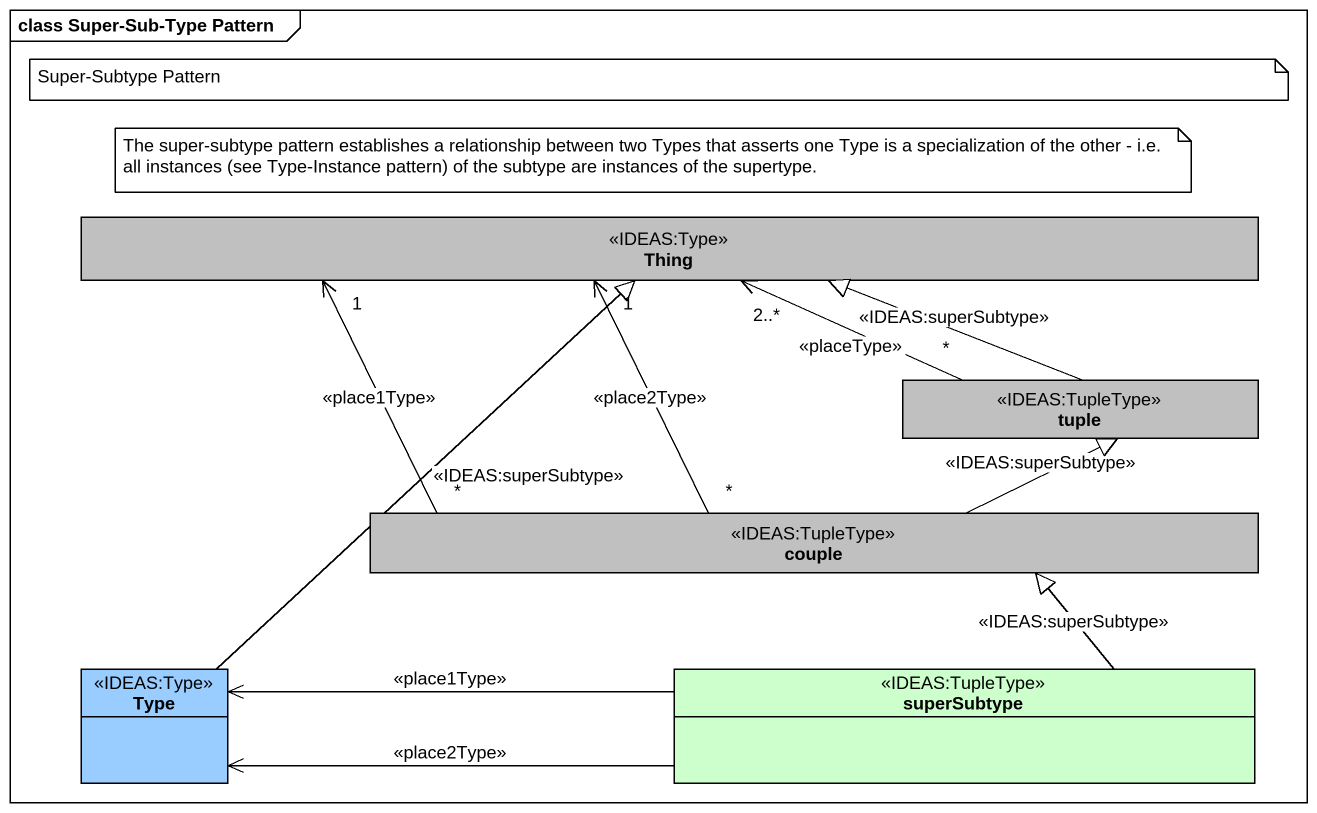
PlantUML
@startuml
mainframe class Super-Sub-Type Pattern
hide circle
hide empty members
class Thing <<IDEAS:Type>> #C0C0C0
class tuple <<IDEAS:TupleType>> #C0C0C0
class couple <<IDEAS:TupleType>> #C0C0C0
class Type <<IDEAS:Type>> #99CCFF
class superSubtype <<IDEAS:TupleType>> #CCFFCC
tuple -left-|> Thing : <<IDEAS:superSubtype>>
tuple "*" -left-> "2..*" Thing : <<placeType>>
couple "*" -up-> "1" Thing : <<place2Type>>
couple "*" -up-> "1" Thing : <<place1Type>>
couple -right-|> tuple : <<IDEAS:superSubtype>>
Type -up-|> Thing : <<IDEAS:superSubtype>>
superSubtype -up-|> couple : <<IDEAS:superSubtype>>
superSubtype -left-> Type : <<place1Type>>
superSubtype -left-> Type : <<place2Type>>
note as N1
  Super-Subtype Pattern
end note
note as N2
  The super-subtype pattern establishes a relationship between two Types that asserts one Type is a specialization of the other - i.e. all instances (see Type-Instance pattern) of the subtype are instances of the supertype.
end note
@enduml
